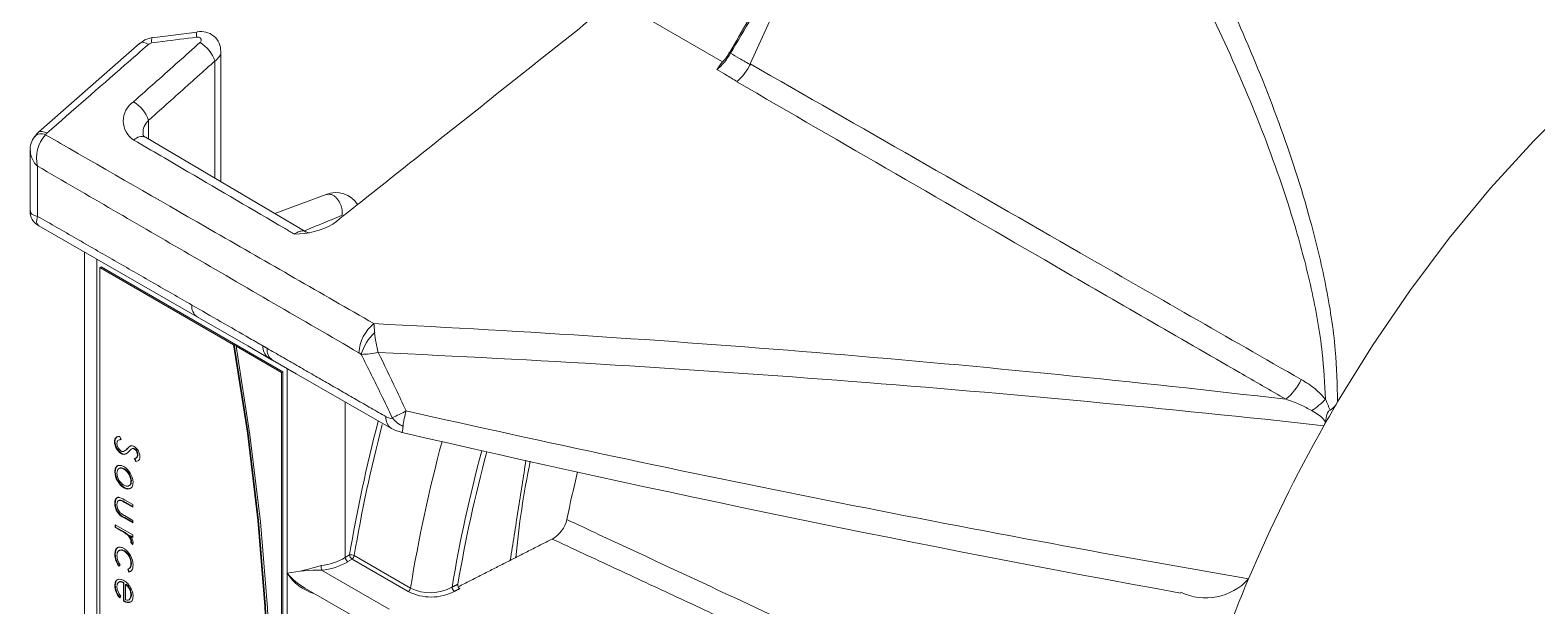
# Model space of a CAD drawing. Extents: x 8 to 113, y 2 to 87.
# Drawn here: x 67.134 to 71.536, y 12.6 to 14.283 of the extents above; entities that cross this region are included whole.
import ezdxf

# ---------------------------------------------------------------- set-up
doc = ezdxf.new("R2010")
doc.units = 0
doc.header["$MEASUREMENT"] = 0
doc.layers.add('OBJECT', color=7, linetype='CONTINUOUS')

msp = doc.modelspace()

# ---------------------------------------------------------------- linework, layer by layer
at = {"layer": 'OBJECT', "linetype": 'Continuous', "lineweight": 15}
for p, q in [((69.7534, 15.3186), (69.238, 14.1844)), ((68.9541, 14.3072), (69.1566, 14.1903)), ((67.6221, 14.2772), (67.4909, 14.2608)), ((67.6219, 14.2783), (67.622, 14.2783)), ((67.4548, 14.2451), (67.1585, 13.9848)), ((67.6917, 13.84), (67.6917, 14.2203)), ((67.6739, 13.8505), (67.6739, 14.1928)), ((67.4803, 14.0194), (67.4803, 13.9647)), ((67.471, 13.9701), (67.4716, 13.9698)), ((67.94, 13.6935), (67.4711, 13.9701)), ((67.1342, 13.9302), (67.1342, 13.7548)), ((67.1562, 13.8853), (67.1562, 13.7386)), ((67.999, 13.8022), (67.8491, 13.7471)), ((67.1594, 13.7113), (67.6221, 13.4451)), ((67.2935, 13.6341), (67.2935, 11.4857)), ((67.3287, 13.6139), (67.3287, 11.429)), ((67.3382, 13.5887), (67.3418, 13.5908)), ((67.7287, 13.3633), (67.3382, 13.5887)), ((67.3382, 13.5887), (67.3382, 11.4453)), ((67.8721, 13.2846), (67.3418, 13.5908)), ((67.7301, 13.3641), (67.7287, 13.3633)), ((67.7374, 13.3599), (67.7301, 13.3641)), ((67.7374, 13.3599), (67.736, 13.3591)), ((67.8686, 13.2826), (67.736, 13.3591)), ((67.8298, 13.3255), (67.8415, 13.3185)), ((67.8852, 12.6952), (67.8852, 13.2937)), ((67.8686, 13.2826), (67.8721, 13.2846)), ((67.8686, 11.1391), (67.8686, 13.2826)), ((67.8721, 11.1412), (67.8721, 13.2846)), ((68.0549, 13.196), (68.0549, 12.7412)), ((67.382, 13.0804), (67.3806, 13.0796)), ((67.3942, 13.0855), (67.3924, 13.0845)), ((67.3961, 13.0955), (67.3996, 13.0865)), ((67.4012, 13.046), (67.3997, 13.0452)), ((67.4195, 13.0604), (67.4181, 13.0596)), ((67.4318, 13.0594), (67.43, 13.0584)), ((67.443, 13.0213), (67.4386, 13.0304)), ((67.4402, 13.0591), (67.4387, 13.0583)), ((67.4444, 13.0221), (67.44, 13.0313)), ((67.443, 13.0322), (67.4448, 13.0333)), ((67.4491, 13.042), (67.4477, 13.0412)), ((67.4095, 13.0006), (67.4081, 12.9998)), ((67.4444, 13.0221), (67.443, 13.0213)), ((67.4095, 12.9461), (67.4081, 12.9453)), ((67.4279, 12.9437), (67.4265, 12.9429)), ((67.4301, 12.9652), (67.4287, 12.9644)), ((67.3942, 12.9086), (67.3924, 12.9076)), ((67.4094, 12.9102), (67.4341, 12.896)), ((67.4115, 12.9033), (67.4101, 12.9025)), ((67.4341, 12.8887), (67.4101, 12.9025)), ((67.4341, 12.8903), (67.4115, 12.9033)), ((67.4104, 12.8579), (67.4089, 12.8571)), ((67.4341, 12.8426), (67.4089, 12.8571)), ((67.4101, 12.8638), (67.4341, 12.8499)), ((67.4341, 12.8442), (67.4104, 12.8579)), ((67.4341, 12.896), (67.4341, 12.8887)), ((67.3824, 12.8371), (67.4341, 12.8072)), ((67.3824, 12.8297), (67.3824, 12.8371)), ((67.3838, 12.8305), (67.3824, 12.8297)), ((67.3998, 12.8197), (67.3824, 12.8297)), ((67.3838, 12.8305), (67.3838, 12.8362)), ((67.4012, 12.8205), (67.3838, 12.8305)), ((67.4012, 12.8205), (67.3998, 12.8197)), ((67.4189, 12.809), (67.4175, 12.8082)), ((67.4341, 12.8499), (67.4341, 12.8426)), ((67.4279, 12.8051), (67.4265, 12.8043)), ((67.4341, 12.7999), (67.4265, 12.8043)), ((67.4291, 12.7875), (67.4277, 12.7867)), ((67.4332, 12.7795), (67.4277, 12.7867)), ((67.4341, 12.8015), (67.4279, 12.8051)), ((67.4301, 12.7907), (67.4287, 12.7899)), ((67.4341, 12.781), (67.4291, 12.7875)), ((67.4341, 12.8072), (67.4341, 12.7999)), ((67.4098, 12.7613), (67.4084, 12.7605)), ((67.4301, 12.7241), (67.4287, 12.7233)), ((68.0549, 12.7412), (68.0672, 12.7488)), ((68.0549, 12.7412), (68.0549, 12.7412)), ((68.0745, 12.7367), (68.0623, 12.7292)), ((68.2388, 12.6419), (68.0745, 12.7367)), ((68.0811, 12.747), (68.2454, 12.6522)), ((67.3969, 12.7199), (67.3934, 12.7157)), ((67.4229, 12.6987), (67.4196, 12.7068)), ((67.4243, 12.6996), (67.421, 12.7076)), ((67.4243, 12.6996), (67.4229, 12.6987)), ((67.8852, 12.2053), (67.8852, 12.6952)), ((68.1829, 12.5904), (67.9856, 12.7043)), ((67.4083, 12.6682), (67.4069, 12.6674)), ((67.4069, 12.614), (67.4069, 12.6674)), ((67.4083, 12.6148), (67.4083, 12.6682)), ((67.4147, 12.6637), (67.4132, 12.6629)), ((67.4132, 12.6629), (67.4132, 12.6176)), ((67.4252, 12.6505), (67.4238, 12.6497)), ((67.9367, 12.6513), (68.1661, 12.5188)), ((67.3987, 12.6283), (67.3958, 12.6235)), ((67.4083, 12.6148), (67.4069, 12.614)), ((67.4262, 12.6109), (67.4248, 12.6101)), ((67.4301, 12.6324), (67.4287, 12.6316))]:
    msp.add_line(p, q, dxfattribs=at)
at = {"layer": 'OBJECT', "linetype": 'Continuous', "lineweight": 15, "flags": 128}
for points in [[(72.1957, 14.5013), (72.0584, 14.4147), (71.9219, 14.3166), (71.7871, 14.2074), (71.6547, 14.088), (71.5256, 13.9588), (71.4005, 13.8207), (71.28, 13.6746), (71.165, 13.5212), (71.0561, 13.3614), (70.9538, 13.1962)], [(67.4908, 14.2611), (67.4693, 14.2548), (67.4504, 14.2408)], [(67.4799, 14.2413), (67.473, 14.2448), (67.4667, 14.2469), (67.4612, 14.2475), (67.4568, 14.2464), (67.4548, 14.2451)], [(69.177, 14.2167), (69.1762, 14.2172), (69.1757, 14.2176), (69.1755, 14.2177), (69.1758, 14.2176), (69.1764, 14.2173), (69.1773, 14.2168), (69.1785, 14.2161), (69.18, 14.2153)], [(67.1615, 13.9873), (67.1536, 13.9801), (67.1479, 13.9716)], [(67.1827, 13.9815), (67.176, 13.9849), (67.1698, 13.9868), (67.1645, 13.9872), (67.1603, 13.986), (67.1585, 13.9848)], [(67.9495, 13.6906), (67.9473, 13.6907), (67.9401, 13.6938)], [(67.6221, 13.4451), (67.7706, 13.3597), (67.83, 13.3255)], [(67.7287, 13.3633), (67.7693, 13.1044), (67.7998, 12.8493), (67.8202, 12.5986), (67.8304, 12.3529), (67.8304, 12.1128), (67.8202, 11.8789), (67.7998, 11.6518), (67.7693, 11.4319), (67.7287, 11.2199)], [(67.7301, 13.3641), (67.7707, 13.1052), (67.8012, 12.8501), (67.8216, 12.5994), (67.8318, 12.3537), (67.8318, 12.1137), (67.8216, 11.8798), (67.8012, 11.6526), (67.7707, 11.4327), (67.7301, 11.2207)], [(67.736, 11.2157), (67.7765, 11.4278), (67.8069, 11.6477), (67.8273, 11.8749), (67.8375, 12.1088), (67.8375, 12.3488), (67.8273, 12.5945), (67.8069, 12.8452), (67.7765, 13.1002), (67.736, 13.3591)], [(67.842, 13.3186), (67.9117, 13.2784), (68.1894, 13.1185)], [(68.1847, 13.1214), (68.1995, 13.1133), (68.2206, 13.1065)]]:
    msp.add_lwpolyline(points, dxfattribs=at)
at = {"layer": 'OBJECT', "linetype": 'Continuous', "lineweight": 15}
for centre, radius, start, end in [((67.5142, 14.2514), 0.0254, 156.9871, 193.4659), ((67.6472, 14.2684), 0.0272, 158.6262, 192.5509), ((67.6341, 14.2221), 0.0569, 358.1542, 102.2301), ((67.4919, 14.2271), 0.0186, 97.3674, 130.1147), ((67.5796, 14.1613), 0.0994, 18.4967, 59.2264), ((69.0366, 14.2942), 0.1637, 309.2566, 331.1826), ((69.4281, 13.9769), 0.3453, 141.8387, 146.5057), ((69.1046, 14.2438), 0.1461, 310.0479, 336.0055), ((67.4726, 14.018), 0.0664, 123.1468, 238.2133), ((67.3861, 13.9879), 0.0993, 18.4526, 59.6449), ((67.5138, 13.9824), 0.0499, 132.2525, 183.3784), ((67.1894, 13.9355), 0.0551, 139.0076, 185.5691), ((67.1666, 13.9522), 0.0279, 63.9182, 134.3971), ((67.2543, 13.9099), 0.1012, 138.2394, 194.088), ((67.4602, 13.9428), 0.0293, 68.2581, 140.3679), ((67.4744, 13.9808), 0.011, 187.2753, 255.869), ((67.1938, 13.9304), 0.0587, 180.3022, 230.1568), ((68.0279, 13.7351), 0.0731, 31.1697, 113.1467), ((67.1791, 13.7516), 0.0447, 175.7531, 243.957), ((67.9065, 13.9172), 0.2305, 269.9609, 299.116), ((67.644, 13.4758), 0.0377, 174.4044, 234.4601), ((68.2122, 13.3333), 0.1177, 128.8137, 176.8941), ((66.217, -25.8904), 39.3623, 83.31051, 87.20198), ((68.2367, 13.2952), 0.1411, 132.9238, 163.5865), ((68.4755, 13.4296), 0.3363, 185.3157, 195.3916), ((67.852, 13.3562), 0.0378, 174.4242, 234.1388), ((67.8639, 13.3493), 0.0377, 174.3701, 234.4783), ((68.0857, 13.7178), 0.3831, 272.3459, 279.8502), ((66.2615, -29.0518), 42.4343, 83.70577, 87.4475), ((70.7032, 13.328), 0.1588, 308.621, 335.2693), ((67.968, 13.6507), 0.5487, 294.119, 298.827), ((68.5403, 13.086), 0.319, 164.7314, 173.0563), ((79.2065, 61.7612), 49.815, 257.27372, 260.16051), ((70.7674, 13.3446), 0.2061, 302.5056, 317.1171), ((74.7594, 10.9556), 4.4162, 149.5116, 150.553), ((70.9053, 13.2187), 0.0535, 299.6095, 335.0998), ((68.2113, 13.1492), 0.0377, 174.3256, 234.4987), ((68.2655, 13.2086), 0.0939, 218.6952, 243.5285), ((74.7012, 10.9866), 4.3503, 150.5328, 157.1059), ((67.4233, 13.0808), 0.0427, 181.6803, 236.5322), ((67.4247, 13.0817), 0.0427, 181.6803, 236.5322), ((67.4157, 13.0753), 0.0278, 179.8887, 235.3268), ((79.1316, 60.2009), 48.3414, 256.95562, 259.70817), ((72.5414, 11.9517), 4.3527, 164.9721, 170.739), ((67.4342, 13.0517), 0.00795, 55.6165, 125.728), ((67.4358, 13.053), 0.00755, 54.6356, 123.4982), ((67.4188, 13.0355), 0.0361, 1.0833, 57.1212), ((67.4374, 13.0407), 0.0103, 276.8093, 2.7289), ((67.4274, 13.0415), 0.0203, 359.1141, 56.0383), ((67.4288, 13.0423), 0.0203, 359.1141, 56.0383), ((67.4403, 13.0409), 0.00888, 298.963, 6.6943), ((67.4437, 13.0341), 0.0114, 288.8023, 10.1309), ((72.5759, 11.946), 4.2685, 164.9677, 170.4448), ((72.5676, 11.9536), 4.2436, 165.0292, 170.3729), ((67.4382, 12.9934), 0.0567, 181.8794, 237.9799), ((67.4396, 12.9942), 0.0567, 181.8794, 237.9799), ((67.4312, 12.9894), 0.0434, 181.9373, 237.7623), ((67.3845, 12.9624), 0.0442, 2.5296, 57.7678), ((67.3859, 12.9632), 0.0442, 2.5296, 57.7678), ((71.0141, 12.52), 2.4707, 168.2527, 174.8558), ((72.3915, 12.0974), 3.7658, 166.2622, 168.4366), ((67.4289, 12.9001), 0.0474, 180.6337, 245.0598), ((67.4304, 12.9009), 0.0474, 180.6337, 245.0598), ((67.4217, 12.8959), 0.0338, 180.0719, 224.4642), ((67.4024, 12.7864), 0.028, 8.8204, 53.8497), ((68.6183, 12.8709), 0.0859, 298.3156, 347.4642), ((67.3753, 12.7181), 0.0597, 0.9421, 56.9864), ((67.401, 12.7856), 0.028, 8.8204, 53.8497), ((67.4033, 12.7825), 0.0318, 4.0978, 43.1315), ((67.4404, 12.7513), 0.0589, 180.7063, 217.1238), ((67.4418, 12.7521), 0.0589, 180.7063, 217.1238), ((67.3838, 12.723), 0.0448, 0.3562, 56.7461), ((67.3852, 12.7238), 0.0448, 0.3562, 56.7461), ((67.9696, 12.8815), 0.1641, 275.0452, 301.3079), ((67.9704, 12.8816), 0.178, 274.8781, 301.0608), ((68.0707, 12.7426), 0.0159, 185.0856, 237.8497), ((68.0719, 12.7303), 0.0191, 61.1153, 104.0929), ((68.0835, 12.7504), 0.0164, 185.6457, 236.7068), ((68.0655, 12.7497), 0.0158, 304.8441, 350.1669), ((67.7999, 13.293), 0.6038, 278.1203, 287.7559), ((67.975, 12.2601), 0.4443, 88.6293, 101.6554), ((68.0211, 12.8056), 0.175, 219.0623, 241.2868), ((68.0071, 12.7746), 0.1454, 213.0593, 252.48), ((68.097, 12.7237), 0.1131, 182.9212, 189.8962), ((74.2043, 11.1831), 3.816, 156.9206, 168.7579), ((70.5686, 12.7907), 0.1676, 244.034, 318.2252), ((67.4376, 12.6609), 0.0561, 181.6487, 221.8047), ((67.439, 12.6618), 0.0561, 181.6487, 221.8047), ((67.4333, 12.6579), 0.0454, 181.6066, 220.5183), ((68.2298, 12.6549), 0.0158, 304.8441, 350.1669), ((68.3056, 12.7713), 0.1456, 242.704, 297.6345), ((68.3037, 12.7686), 0.1303, 243.3861, 298.8587), ((68.3849, 12.6564), 0.0184, 185.8296, 230.3217), ((68.3962, 12.6609), 0.0127, 169.4594, 236.285), ((67.4172, 12.6302), 0.013, 294.4656, 9.5127)]:
    msp.add_arc(centre, radius, start, end, dxfattribs=at)
for centre, major_axis, ratio, start_param, end_param in [((70.5226, 13.4051), (1.3488, 2.4187), 0.567218, 1.472582, 1.551467), ((70.3645, 13.4929), (1.6732, 2.7981), 0.587369, 2.027749, 2.162167), ((70.3714, 13.4887), (1.6682, 2.7895), 0.587399, 2.030148, 2.162196)]:
    msp.add_ellipse(centre, major_axis=major_axis, ratio=ratio, start_param=start_param, end_param=end_param, dxfattribs=at)
for points, knots in [([(69.8773, 15.7468), (69.9561, 15.6184), (70.1137, 15.3614), (70.3386, 14.9665), (70.524, 14.6089), (70.6725, 14.2913), (70.785, 14.015), (70.8671, 13.7635), (70.9208, 13.5402), (70.9492, 13.3627), (70.9524, 13.2467), (70.9538, 13.1962)], [0, 0, 0, 0, 0.165243, 0.3305, 0.495665, 0.602019, 0.708404, 0.814573, 0.881575, 0.948512, 1, 1, 1, 1]), ([(70.9184, 13.2043), (70.9159, 13.2497), (70.91, 13.3592), (70.8791, 13.5283), (70.8214, 13.7465), (70.7352, 13.9928), (70.6187, 14.264), (70.4324, 14.6453), (70.1662, 15.1287), (69.9274, 15.511), (69.8079, 15.7022)], [0, 0, 0, 0, 0.047039, 0.113471, 0.179969, 0.286445, 0.393127, 0.499781, 0.749839, 1, 1, 1, 1]), ([(69.4297, 14.6061), (69.388, 14.5461), (69.3002, 14.4197), (69.2214, 14.2857), (69.18, 14.2153)], [0, 0, 0, 0, 0.474526, 1, 1, 1, 1]), ([(68.0186, 13.7159), (68.0457, 13.7373), (68.1681, 13.8345), (68.4351, 14.0465), (68.6745, 14.2371), (68.8188, 14.3519)], [0, 0, 0, 0, 0.101313, 0.458464, 1, 1, 1, 1]), ([(67.6207, 14.2625), (67.5878, 14.2583), (67.544, 14.2527), (67.5003, 14.2469), (67.4895, 14.2455)], [0, 0, 0, 0, 0.752707, 1, 1, 1, 1]), ([(67.6304, 14.2467), (67.6314, 14.2478), (67.6334, 14.2499), (67.6344, 14.2534), (67.634, 14.2567), (67.6322, 14.2595), (67.6291, 14.2615), (67.6251, 14.2627), (67.6222, 14.2625), (67.6207, 14.2625)], [0, 0, 0, 0, 0.157184, 0.302154, 0.442851, 0.580984, 0.719255, 0.859594, 1, 1, 1, 1]), ([(67.4799, 14.2413), (67.457, 14.2213), (67.358, 14.1347), (67.2589, 14.0481), (67.1827, 13.9815)], [0, 0, 0, 0, 0.230946, 1, 1, 1, 1]), ([(67.4362, 14.0736), (67.4588, 14.0937), (67.5235, 14.1514), (67.5882, 14.2091), (67.6304, 14.2467)], [0, 0, 0, 0, 0.34783, 1, 1, 1, 1]), ([(67.6911, 14.2203), (67.6913, 14.2194), (67.6923, 14.2142), (67.6874, 14.204), (67.6785, 14.1966), (67.6739, 14.1928)], [0, 0, 0, 0, 0.093283, 0.529651, 1, 1, 1, 1]), ([(69.18, 14.2153), (69.1887, 14.2103), (69.2086, 14.1989), (69.2286, 14.1875), (69.2398, 14.181)], [0, 0, 0, 0, 0.43588, 1, 1, 1, 1]), ([(69.238, 14.1844), (69.5597, 14), (70.0962, 13.6924), (70.6326, 13.3848), (70.8474, 13.2616)], [0, 0, 0, 0, 0.599616, 1, 1, 1, 1]), ([(69.1998, 14.1329), (69.1888, 14.1392), (69.169, 14.1508), (69.1491, 14.1623), (69.1401, 14.1675)], [0, 0, 0, 0, 0.549735, 1, 1, 1, 1]), ([(70.8023, 13.204), (70.7573, 13.23), (70.5322, 13.3601), (69.9976, 13.6694), (69.5081, 13.9528), (69.1986, 14.132)], [0, 0, 0, 0, 0.084182, 0.420908, 1, 1, 1, 1]), ([(67.1788, 13.9773), (67.2023, 13.9638), (67.3677, 13.8686), (67.6876, 13.6846), (67.9841, 13.5139), (68.1385, 13.425)], [0, 0, 0, 0, 0.07326, 0.517167, 1, 1, 1, 1]), ([(67.9063, 13.6867), (67.8972, 13.6921), (67.7935, 13.7528), (67.6373, 13.8444), (67.4902, 13.9307), (67.4376, 13.9615)], [0, 0, 0, 0, 0.058482, 0.663526, 1, 1, 1, 1]), ([(68.0948, 13.3397), (67.9291, 13.436), (67.6162, 13.6178), (67.3034, 13.7997), (67.1562, 13.8853)], [0, 0, 0, 0, 0.529531, 1, 1, 1, 1]), ([(67.999, 13.8021), (68.0009, 13.8027), (68.0051, 13.8041), (68.0124, 13.8032), (68.0202, 13.7999), (68.0277, 13.7941), (68.0342, 13.7866), (68.0393, 13.778), (68.0438, 13.767), (68.0466, 13.7543), (68.0459, 13.7456), (68.0457, 13.7417)], [0, 0, 0, 0, 0.089612, 0.196176, 0.306005, 0.415834, 0.522398, 0.622995, 0.715774, 0.874444, 1, 1, 1, 1]), ([(67.1348, 13.7549), (67.1353, 13.7518), (67.1362, 13.7466), (67.1449, 13.7415), (67.1519, 13.7394), (67.1561, 13.7386), (67.1562, 13.7386)], [0, 0, 0, 0, 0.41047, 0.695404, 0.994271, 1, 1, 1, 1]), ([(67.1562, 13.7386), (67.1561, 13.7385), (67.1548, 13.7345), (67.1531, 13.7273), (67.1532, 13.7172), (67.1573, 13.7138), (67.1597, 13.7118)], [0, 0, 0, 0, 0.005711, 0.304114, 0.588591, 1, 1, 1, 1]), ([(67.9063, 13.6867), (67.9089, 13.6886), (67.9155, 13.6932), (67.9263, 13.6964), (67.9353, 13.6964), (67.9387, 13.6935), (67.9395, 13.6929)], [0, 0, 0, 0, 0.217472, 0.558188, 0.899123, 1, 1, 1, 1]), ([(67.6065, 13.4795), (67.6631, 13.4469), (67.7324, 13.4071), (67.8016, 13.3672), (67.8144, 13.3599)], [0, 0, 0, 0, 0.816356, 1, 1, 1, 1]), ([(68.1385, 13.425), (68.1387, 13.4226), (68.1393, 13.4148), (68.1401, 13.4051), (68.1407, 13.3984)], [0, 0, 0, 0, 0.311857, 1, 1, 1, 1]), ([(68.1014, 13.335), (68.0999, 13.3362), (68.0977, 13.3379), (68.0955, 13.3393), (68.0948, 13.3397)], [0, 0, 0, 0, 0.678875, 1, 1, 1, 1]), ([(68.1513, 13.3403), (68.1685, 13.3051), (68.196, 13.2484), (68.2225, 13.1915), (68.2325, 13.17)], [0, 0, 0, 0, 0.62316, 1, 1, 1, 1]), ([(68.1922, 13.1499), (68.1815, 13.1724), (68.1519, 13.2343), (68.121, 13.2958), (68.1014, 13.335)], [0, 0, 0, 0, 0.363151, 1, 1, 1, 1]), ([(70.8474, 13.2616), (70.8614, 13.2531), (70.8873, 13.2374), (70.9086, 13.2147), (70.9184, 13.2043)], [0, 0, 0, 0, 0.542222, 1, 1, 1, 1]), ([(70.8781, 13.1708), (70.8674, 13.1767), (70.843, 13.19), (70.8169, 13.199), (70.8023, 13.204)], [0, 0, 0, 0, 0.442282, 1, 1, 1, 1]), ([(70.9183, 13.1384), (70.9164, 13.1409), (70.9056, 13.1548), (70.8905, 13.1636), (70.8781, 13.1708)], [0, 0, 0, 0, 0.179134, 1, 1, 1, 1]), ([(70.9317, 13.1722), (70.9306, 13.1716), (70.9282, 13.1703), (70.925, 13.1664), (70.9206, 13.1558), (70.9193, 13.146), (70.9183, 13.1384)], [0, 0, 0, 0, 0.1076606, 0.2152709, 0.387783, 1, 1, 1, 1]), ([(68.1738, 13.1529), (68.1774, 13.1511), (68.183, 13.1483), (68.1889, 13.1479), (68.1913, 13.1489), (68.192, 13.1497), (68.1922, 13.1499)], [0, 0, 0, 0, 0.53013, 0.827793, 0.942249, 1, 1, 1, 1]), ([(68.2205, 13.1061), (68.2205, 13.1061), (68.221, 13.1054), (68.2219, 13.1094), (68.223, 13.118), (68.2235, 13.1228), (68.2236, 13.1246)], [0, 0, 0, 0, 0.017837, 0.585098, 0.851389, 1, 1, 1, 1]), ([(70.9183, 13.1384), (70.9179, 13.1367), (70.9168, 13.1326), (70.9149, 13.1289), (70.9137, 13.1266)], [0, 0, 0, 0, 0.410438, 1, 1, 1, 1]), ([(67.3806, 13.0796), (67.3809, 13.0825), (67.3814, 13.0882), (67.3867, 13.0944), (67.3925, 13.0951), (67.3961, 13.0955)], [0, 0, 0, 0, 0.279881, 0.559681, 1, 1, 1, 1]), ([(67.382, 13.0804), (67.3823, 13.0832), (67.3829, 13.0889), (67.3862, 13.0936), (67.3892, 13.0942), (67.39, 13.0943)], [0, 0, 0, 0, 0.41835, 0.83658, 1, 1, 1, 1]), ([(67.3996, 13.0865), (67.3964, 13.086), (67.3919, 13.0852), (67.3883, 13.0803), (67.388, 13.077), (67.3879, 13.0754)], [0, 0, 0, 0, 0.559321, 0.779778, 1, 1, 1, 1]), ([(67.4226, 13.0513), (67.4193, 13.0481), (67.4147, 13.0436), (67.4062, 13.0424), (67.4019, 13.0443), (67.3997, 13.0452)], [0, 0, 0, 0, 0.560102, 0.78029, 1, 1, 1, 1]), ([(67.3998, 13.0525), (67.4013, 13.0519), (67.4038, 13.0508), (67.4059, 13.0512), (67.4068, 13.0514)], [0, 0, 0, 0, 0.558976, 1, 1, 1, 1]), ([(67.4144, 13.0452), (67.414, 13.0449), (67.4122, 13.0434), (67.4075, 13.0434), (67.4033, 13.0451), (67.4012, 13.046)], [0, 0, 0, 0, 0.133968, 0.567454, 1, 1, 1, 1]), ([(67.4068, 13.0514), (67.4091, 13.0526), (67.4133, 13.0547), (67.4166, 13.0581), (67.4181, 13.0596)], [0, 0, 0, 0, 0.5594886, 1, 1, 1, 1]), ([(67.4082, 13.0522), (67.4105, 13.0534), (67.4147, 13.0555), (67.418, 13.0589), (67.4195, 13.0604)], [0, 0, 0, 0, 0.5594886, 1, 1, 1, 1]), ([(67.4181, 13.0596), (67.4197, 13.0613), (67.4226, 13.0644), (67.4261, 13.0665), (67.4277, 13.0674)], [0, 0, 0, 0, 0.5604, 1, 1, 1, 1]), ([(67.4296, 13.0582), (67.4283, 13.057), (67.4258, 13.0548), (67.4236, 13.0523), (67.4226, 13.0513)], [0, 0, 0, 0, 0.55988, 1, 1, 1, 1]), ([(67.4277, 13.0674), (67.4295, 13.0678), (67.4328, 13.0685), (67.4367, 13.0666), (67.4384, 13.0658)], [0, 0, 0, 0, 0.5598207, 1, 1, 1, 1]), ([(67.3815, 12.9915), (67.3819, 12.9959), (67.3827, 13.0046), (67.3901, 13.0104), (67.3988, 13.0115), (67.405, 13.0086), (67.4081, 13.0071)], [0, 0, 0, 0, 0.27978, 0.559192, 0.779591, 1, 1, 1, 1]), ([(67.3829, 12.9924), (67.3834, 12.9966), (67.3842, 13.0051), (67.3896, 13.0106), (67.3936, 13.0108), (67.3942, 13.0109)], [0, 0, 0, 0, 0.460519, 0.9204328, 1, 1, 1, 1]), ([(67.4081, 12.9998), (67.4051, 13.0011), (67.3991, 13.0037), (67.3923, 13.0013), (67.3885, 12.9957), (67.3881, 12.9905), (67.3879, 12.9879)], [0, 0, 0, 0, 0.279615, 0.55916, 0.779513, 1, 1, 1, 1]), ([(67.4095, 13.0006), (67.4066, 13.0018), (67.4007, 13.0042), (67.3951, 13.0033), (67.3936, 13.001), (67.3936, 13.0009)], [0, 0, 0, 0, 0.488214, 0.976305, 1, 1, 1, 1]), ([(67.4081, 13.0071), (67.4119, 13.0045), (67.4187, 12.9998), (67.4241, 12.9918), (67.4264, 12.9883)], [0, 0, 0, 0, 0.55929, 1, 1, 1, 1]), ([(67.4264, 12.9883), (67.4292, 12.983), (67.4342, 12.9736), (67.4347, 12.9646), (67.435, 12.9607)], [0, 0, 0, 0, 0.55888, 1, 1, 1, 1]), ([(67.4081, 12.9527), (67.4111, 12.9513), (67.4171, 12.9487), (67.4238, 12.9513), (67.428, 12.9565), (67.4284, 12.9617), (67.4287, 12.9644)], [0, 0, 0, 0, 0.279589, 0.559399, 0.779652, 1, 1, 1, 1]), ([(67.4265, 12.9429), (67.4234, 12.942), (67.4179, 12.9405), (67.4111, 12.9439), (67.4081, 12.9453)], [0, 0, 0, 0, 0.559213, 1, 1, 1, 1]), ([(67.4279, 12.9437), (67.4248, 12.9429), (67.4193, 12.9413), (67.4125, 12.9447), (67.4095, 12.9461)], [0, 0, 0, 0, 0.559213, 1, 1, 1, 1]), ([(67.422, 12.9518), (67.4232, 12.9521), (67.4263, 12.9528), (67.4294, 12.9574), (67.4298, 12.9626), (67.4301, 12.9652)], [0, 0, 0, 0, 0.227502, 0.613669, 1, 1, 1, 1]), ([(67.435, 12.9607), (67.4346, 12.9561), (67.4338, 12.9479), (67.4287, 12.9444), (67.4265, 12.9429)], [0, 0, 0, 0, 0.559175, 1, 1, 1, 1]), ([(67.3815, 12.8996), (67.3818, 12.904), (67.3824, 12.9127), (67.3928, 12.9194), (67.4031, 12.9137), (67.4094, 12.9102)], [0, 0, 0, 0, 0.280972, 0.559782, 1, 1, 1, 1]), ([(67.3829, 12.9004), (67.3833, 12.9046), (67.384, 12.9128), (67.3893, 12.9189), (67.3932, 12.9174), (67.3934, 12.9174)], [0, 0, 0, 0, 0.4927844, 0.9817782, 1, 1, 1, 1]), ([(67.398, 12.9083), (67.3963, 12.9084), (67.3928, 12.9086), (67.3887, 12.9044), (67.3882, 12.8991), (67.3879, 12.8959)], [0, 0, 0, 0, 0.280114, 0.560555, 1, 1, 1, 1]), ([(67.3995, 12.9091), (67.3976, 12.9094), (67.3955, 12.9098), (67.3943, 12.9085), (67.3941, 12.9084)], [0, 0, 0, 0, 0.88457, 1, 1, 1, 1]), ([(67.4101, 12.9025), (67.4079, 12.9038), (67.4038, 12.9062), (67.3998, 12.9077), (67.398, 12.9083)], [0, 0, 0, 0, 0.560402, 1, 1, 1, 1]), ([(67.4115, 12.9033), (67.4093, 12.9046), (67.4052, 12.907), (67.4012, 12.9085), (67.3995, 12.9091)], [0, 0, 0, 0, 0.560402, 1, 1, 1, 1]), ([(67.3975, 12.8723), (67.3999, 12.8705), (67.404, 12.8673), (67.4083, 12.8648), (67.4101, 12.8638)], [0, 0, 0, 0, 0.559384, 1, 1, 1, 1]), ([(67.4175, 12.8082), (67.4142, 12.8105), (67.4083, 12.8148), (67.4024, 12.8182), (67.3998, 12.8197)], [0, 0, 0, 0, 0.559663, 1, 1, 1, 1]), ([(67.4189, 12.809), (67.4156, 12.8114), (67.4098, 12.8156), (67.4038, 12.819), (67.4012, 12.8205)], [0, 0, 0, 0, 0.559663, 1, 1, 1, 1]), ([(68.7021, 12.8523), (68.7331, 12.8378), (68.888, 12.7656), (69.371, 12.5403), (69.8232, 12.3296), (70.1513, 12.1766)], [0, 0, 0, 0, 0.064153, 0.320762, 1, 1, 1, 1]), ([(67.3815, 12.7506), (67.3819, 12.755), (67.3826, 12.764), (67.3895, 12.7709), (67.3983, 12.7726), (67.4047, 12.7696), (67.4078, 12.7682)], [0, 0, 0, 0, 0.280078, 0.559648, 0.77981, 1, 1, 1, 1]), ([(67.3829, 12.7514), (67.3833, 12.7558), (67.3841, 12.7645), (67.3895, 12.7712), (67.3941, 12.7716), (67.3952, 12.7717)], [0, 0, 0, 0, 0.431145, 0.861507, 1, 1, 1, 1]), ([(67.4277, 12.7867), (67.428, 12.7872), (67.4285, 12.7881), (67.4286, 12.7893), (67.4287, 12.7899)], [0, 0, 0, 0, 0.560434, 1, 1, 1, 1]), ([(67.4291, 12.7875), (67.4294, 12.788), (67.4299, 12.7889), (67.43, 12.7901), (67.4301, 12.7907)], [0, 0, 0, 0, 0.560434, 1, 1, 1, 1]), ([(67.435, 12.7848), (67.4349, 12.7836), (67.4346, 12.7815), (67.4337, 12.7801), (67.4332, 12.7795)], [0, 0, 0, 0, 0.559253, 1, 1, 1, 1]), ([(67.4084, 12.7605), (67.4053, 12.7618), (67.399, 12.7644), (67.3921, 12.7614), (67.3884, 12.755), (67.388, 12.7495), (67.3879, 12.7468)], [0, 0, 0, 0, 0.27934, 0.558776, 0.779269, 1, 1, 1, 1]), ([(67.3879, 12.7468), (67.3884, 12.7417), (67.3893, 12.7327), (67.3946, 12.7238), (67.3969, 12.7199)], [0, 0, 0, 0, 0.558787, 1, 1, 1, 1]), ([(67.4098, 12.7613), (67.4066, 12.7627), (67.4004, 12.7654), (67.3961, 12.7627), (67.394, 12.7613)], [0, 0, 0, 0, 0.513752, 1, 1, 1, 1]), ([(67.4196, 12.7068), (67.4225, 12.7085), (67.4278, 12.7115), (67.4284, 12.7197), (67.4287, 12.7233)], [0, 0, 0, 0, 0.558439, 1, 1, 1, 1]), ([(67.421, 12.7076), (67.424, 12.7093), (67.4292, 12.7123), (67.4298, 12.7205), (67.4301, 12.7241)], [0, 0, 0, 0, 0.558439, 1, 1, 1, 1]), ([(67.3815, 12.6593), (67.3819, 12.6637), (67.3826, 12.6723), (67.3901, 12.6777), (67.3989, 12.6783), (67.4051, 12.6754), (67.4081, 12.674)], [0, 0, 0, 0, 0.2798855, 0.5588598, 0.7794741, 1, 1, 1, 1]), ([(67.3829, 12.6601), (67.3833, 12.6644), (67.3841, 12.6728), (67.3894, 12.678), (67.3931, 12.678), (67.3935, 12.678)], [0, 0, 0, 0, 0.477918, 0.954281, 1, 1, 1, 1]), ([(67.435, 12.7191), (67.4344, 12.7132), (67.4334, 12.7028), (67.4261, 12.7), (67.4229, 12.6987)], [0, 0, 0, 0, 0.560658, 1, 1, 1, 1]), ([(67.4069, 12.6674), (67.4041, 12.6686), (67.3985, 12.6711), (67.3922, 12.669), (67.3884, 12.6639), (67.388, 12.659), (67.3879, 12.6566)], [0, 0, 0, 0, 0.279966, 0.559367, 0.779521, 1, 1, 1, 1]), ([(67.4083, 12.6682), (67.4056, 12.6694), (67.4001, 12.6717), (67.3948, 12.6708), (67.3934, 12.6687), (67.3933, 12.6685)], [0, 0, 0, 0, 0.484124, 0.967271, 1, 1, 1, 1]), ([(67.4081, 12.674), (67.4116, 12.6716), (67.4179, 12.6673), (67.4231, 12.6603), (67.4254, 12.6572)], [0, 0, 0, 0, 0.559451, 1, 1, 1, 1]), ([(67.4238, 12.6497), (67.4221, 12.6525), (67.4189, 12.6575), (67.415, 12.6613), (67.4132, 12.6629)], [0, 0, 0, 0, 0.558777, 1, 1, 1, 1]), ([(67.4252, 12.6505), (67.4235, 12.6533), (67.4204, 12.6583), (67.4164, 12.6621), (67.4147, 12.6637)], [0, 0, 0, 0, 0.558777, 1, 1, 1, 1]), ([(67.4287, 12.6316), (67.4284, 12.6349), (67.428, 12.6408), (67.4251, 12.647), (67.4238, 12.6497)], [0, 0, 0, 0, 0.559437, 1, 1, 1, 1]), ([(67.4301, 12.6324), (67.4298, 12.6357), (67.4294, 12.6416), (67.4265, 12.6478), (67.4252, 12.6505)], [0, 0, 0, 0, 0.559437, 1, 1, 1, 1]), ([(67.4254, 12.6572), (67.4285, 12.6517), (67.4341, 12.6419), (67.4347, 12.6324), (67.435, 12.6283)], [0, 0, 0, 0, 0.558585, 1, 1, 1, 1]), ([(67.4248, 12.6101), (67.4217, 12.6098), (67.4162, 12.6092), (67.4097, 12.6125), (67.4069, 12.614)], [0, 0, 0, 0, 0.5588899, 1, 1, 1, 1]), ([(67.4262, 12.6109), (67.4231, 12.6106), (67.4176, 12.61), (67.4111, 12.6133), (67.4083, 12.6148)], [0, 0, 0, 0, 0.5588899, 1, 1, 1, 1]), ([(67.4132, 12.6176), (67.4157, 12.6171), (67.4206, 12.6161), (67.4255, 12.6195), (67.4282, 12.6249), (67.4285, 12.6293), (67.4287, 12.6316)], [0, 0, 0, 0, 0.28014, 0.55919, 0.779592, 1, 1, 1, 1]), ([(67.435, 12.6283), (67.4345, 12.6233), (67.4335, 12.6143), (67.4275, 12.6114), (67.4248, 12.6101)], [0, 0, 0, 0, 0.558917, 1, 1, 1, 1])]:
    msp.add_open_spline(points, degree=3, knots=knots, dxfattribs=at)
for points in [[(67.6739, 14.1928), (67.4803, 14.0194)], [(69.1566, 14.1903), (69.1663, 14.1999)], [(69.1663, 14.1999), (69.177, 14.2167)], [(67.1827, 13.9815), (67.1788, 13.9773)], [(67.1562, 13.7386), (67.6065, 13.4795)], [(68.0457, 13.7417), (67.9352, 13.6963)], [(67.8144, 13.3599), (67.8264, 13.353)], [(67.8264, 13.353), (68.1738, 13.1529)], [(70.9184, 13.2043), (70.9317, 13.1722)], [(67.4011, 13.0873), (67.3943, 13.0849)], [(67.4195, 13.0604), (67.4246, 13.0653)], [(67.4445, 13.022), (67.443, 13.0213)], [(67.4513, 13.0253), (67.4488, 13.0241)], [(68.5369, 12.7331), (68.5827, 13.0258)], [(68.3849, 12.6557), (68.6591, 12.7954)], [(70.1171, 12.1168), (68.6591, 12.7954)], [(68.3666, 12.6545), (68.3838, 12.6633)], [(68.3892, 12.6504), (68.3732, 12.6423)]]:
    msp.add_open_spline(points, degree=1, dxfattribs=at)

doc.saveas('drawing.dxf')
